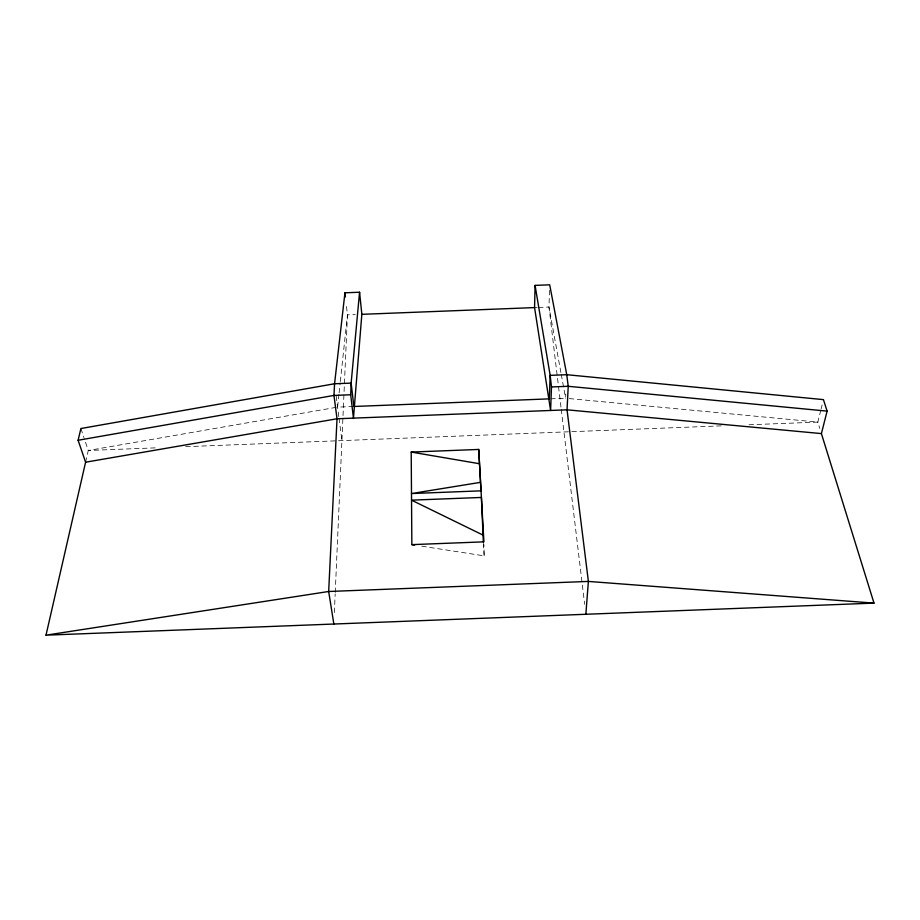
<?xml version="1.0" encoding="UTF-8"?>
<svg xmlns="http://www.w3.org/2000/svg" width="920" height="920" viewBox="0 0 920 920"><rect width="100%" height="100%" fill="white"/><g stroke="black" fill="none" stroke-linecap="round" stroke-linejoin="round"><path stroke-width="0.69" stroke-dasharray="4.6 3.45" d="M549.516 290.363L548.964 307.027L558.337 385.123M334.362 612.57L335.179 593.94M335.236 592.514L347.449 314.893L346.196 303.853M550.666 398.808L565.604 398.233L565.8 394.082M338.951 394.335L337.582 407.111L353.866 406.479M339.1 392.921L340.17 382.984M340.32 381.57L347.449 314.893L355.304 314.582M85.594 462.208L88.274 450.478L84.376 438.851M820.801 410.205L817.834 422.107L819.823 428.49M821.134 408.882L822.112 404.915M336.179 407.353L88.274 450.478L157.055 447.798M534.566 307.591L537.176 307.487M538.487 307.441L548.964 307.027L560.993 372.979M185.725 446.683L721.74 425.845M748.995 424.775L817.834 422.107L567.03 398.372M421.774 546.181L484.138 555.852L483.954 544.64M80.902 428.524L83.938 437.563M561.246 374.382L565.604 398.233M336.168 396.117L338.847 416.875M339.031 418.278L341.918 440.611M558.509 386.538L561.062 407.836M561.234 409.262L584.66 604.313M483.448 543.386L484.138 555.852"/><path stroke-width="1.38" d="M535.072 285.384L550.16 375.36L551.482 386.952L550.608 410.458L534.566 307.591L535.072 285.384L549.7 284.82L566.743 374.704L568.226 386.296L567.042 409.825L588.386 581.428L585.856 614.284M359.57 292.238L361.847 314.329L353.452 418.128L350.692 394.772L351.141 383.111L359.57 292.238L344.942 292.801L334.57 383.755L333.96 395.428L337.019 418.772L328.67 591.491L333.856 624.036M46 635.179L85.594 462.208L78.108 440.266L80.902 428.524L334.57 383.755L351.141 383.111L353.866 406.479L549.309 398.866L550.16 375.36L566.743 374.704L823.434 399.625L827.114 411.125L821.399 433.596L874 603.117L46 635.179L328.67 591.491L588.386 581.428L874 603.117M78.108 440.266L333.96 395.428L350.692 394.772M85.594 462.208L337.019 418.772L567.042 409.825L821.399 433.596M480.033 482.425L411.493 493.546L481.034 490.843L478.71 449.443L411.205 452.065L411.849 544.64L414.678 545.077M361.847 314.329L534.566 307.591M551.482 386.952L568.226 386.296L827.114 411.125M411.849 544.64L483.909 541.846L478.71 449.443M411.205 452.065L478.986 463.645M482.977 535.072L411.539 500.158L481.413 497.444L483.368 542.006M344.942 292.801L345.414 296.953"/></g></svg>
